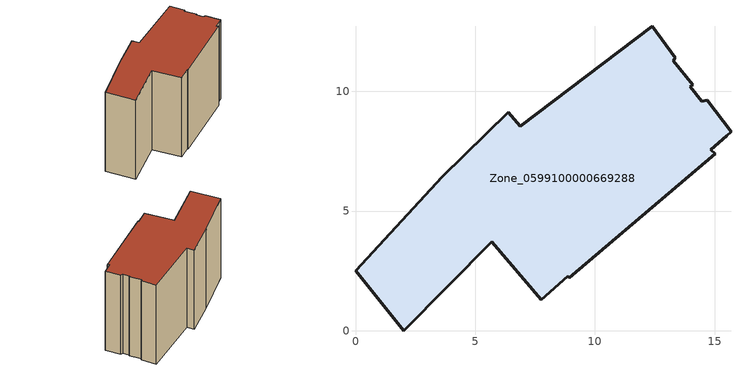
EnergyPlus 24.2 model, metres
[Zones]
Zone_0599100000669288
 floor ground (C_G): 14.45,9.57 14.7,9.62 15.68,8.3 15.5,8.14 14.84,7.56 15.02,7.39 8.92,2.21 8.86,2.28 7.75,1.3 5.69,3.71 2.01,0 0,2.51 3.62,6.43 6.37,9.12 6.87,8.54 12.39,12.72 13.36,11.41 13.27,11.29 14.09,10.28 13.99,10.2 z0.56
 wall outside (C_F): 2.01,0 5.69,3.71 7.75,1.3 8.86,2.28 8.92,2.21 15.02,7.39 14.84,7.56 15.5,8.14 15.68,8.3 14.7,9.62 14.45,9.57 13.99,10.2 14.09,10.28 13.27,11.29 13.36,11.41 12.39,12.72 6.87,8.54 6.37,9.12 3.62,6.43 0,2.51 2.01,0 z0.56:9.93
 roof outside (C_R): 14.7,9.62 14.45,9.57 13.99,10.2 14.09,10.28 13.27,11.29 13.36,11.41 12.39,12.72 6.87,8.54 6.37,9.12 3.62,6.43 0,2.51 2.01,0 5.69,3.71 7.75,1.3 8.86,2.28 8.92,2.21 15.02,7.39 14.84,7.56 15.5,8.14 15.68,8.3 z9.93
[BUILDING]
Pand.0599100000669288: North Axis=0; Terrain=City; Loads Convergence Tolerance Value=0.04; Temperature Convergence Tolerance Value=0.4; Solar Distribution=FullExterior; Maximum Number of Warmup Days=25; Minimum Number of Warmup Days=1
[Site:Location]
Rotterdam.The.Hague.AP_ZH_NLD Design_Conditions: Latitude=51.96; Longitude=4.45; Time Zone=1; Elevation=-4.5
[SITE:GROUNDTEMPERATURE:BUILDINGSURFACE]
18, 18, 18, 18, 18, 18, 18, 18, 18, 18, 18, 18
[MATERIAL] Thermal Absorptance=0.9; Solar Absorptance=0.7; Visible Absorptance=0.7
Name | Roughness | Thickness | Conductivity | Density | Specific Heat
G.TC.1946 | MediumSmooth | 0.15 | 1 | 540 | 1210
F.TC.1946 | Rough | 0.3 | 0.857143 | 1920 | 840
R.TC.1946 | MediumRough | 0.2 | 0.909091 | 1500 | 1000
[CONSTRUCTION]
C_G: G.TC.1946
C_F: F.TC.1946
C_R: R.TC.1946
[ZONE]
Zone_0599100000669288: Type=1; Multiplier=1; Ceiling Height=Autocalculate; Volume=Autocalculate; Floor Area=autocalculate; Part of Total Floor Area=Yes
[ZONEINFILTRATION:DESIGNFLOWRATE]
Infil_Zone_0599100000669288: Zone or ZoneList or Space or SpaceList=Zone_0599100000669288; Schedule=AlwaysOn; Design Flow Rate Calculation Method=Flow/Area; Flow Rate per Floor Area=0.003; Constant Term Coefficient=1; Temperature Term Coefficient=0; Velocity Term Coefficient=0; Velocity Squared Term Coefficient=0
[HVACTEMPLATE:ZONE:IDEALLOADSAIRSYSTEM]
Zone_0599100000669288: Maximum Heating Supply Air Temperature=50; Minimum Cooling Supply Air Temperature=13; Maximum Heating Supply Air Humidity Ratio=0.0156; Minimum Cooling Supply Air Humidity Ratio=0.0077; Heating Limit=NoLimit; Cooling Limit=NoLimit; Dehumidification Control Type=ConstantSensibleHeatRatio; Cooling Sensible Heat Ratio=0.7; Dehumidification Setpoint=60; Humidification Control Type=None; Humidification Setpoint=30; Outdoor Air Method=None; Outdoor Air Flow Rate per Person=0.00944; Outdoor Air Flow Rate per Zone Floor Area=0; Outdoor Air Flow Rate per Zone=0; Demand Controlled Ventilation Type=None; Outdoor Air Economizer Type=NoEconomizer; Heat Recovery Type=None; Sensible Heat Recovery Effectiveness=0.7; Latent Heat Recovery Effectiveness=0.65
[ZONECONTROL:THERMOSTAT]
ThermostatControl_Zone_0599100000669288: Zone or ZoneList=Zone_0599100000669288; Control Type Schedule=DualSetpointControlType; Control 1=Thermostat_Zone_0599100000669288; Temperature Difference Between Cutout And Setpoint=0
[THERMOSTATSETPOINT:DUALSETPOINT]
Thermostat_Zone_0599100000669288: Heating Setpoint Temperature Schedule=HeatingSetpoint_Zone_0599100000669288; Cooling Setpoint Temperature Schedule=CoolingSetpoint_Zone_0599100000669288
[SCHEDULE:COMPACT]
HeatingSetpoint_Zone_0599100000669288: Through: 12/31, For: AllDays, Until: 24:00, 21
CoolingSetpoint_Zone_0599100000669288: Through: 12/31, For: AllDays, Until: 24:00, 24
DualSetpointControlType: Through: 12/31, For: AllDays, Until: 24:00, 4
AlwaysOn: Through: 12/31, For: AllDays, Until: 24:00, 1
